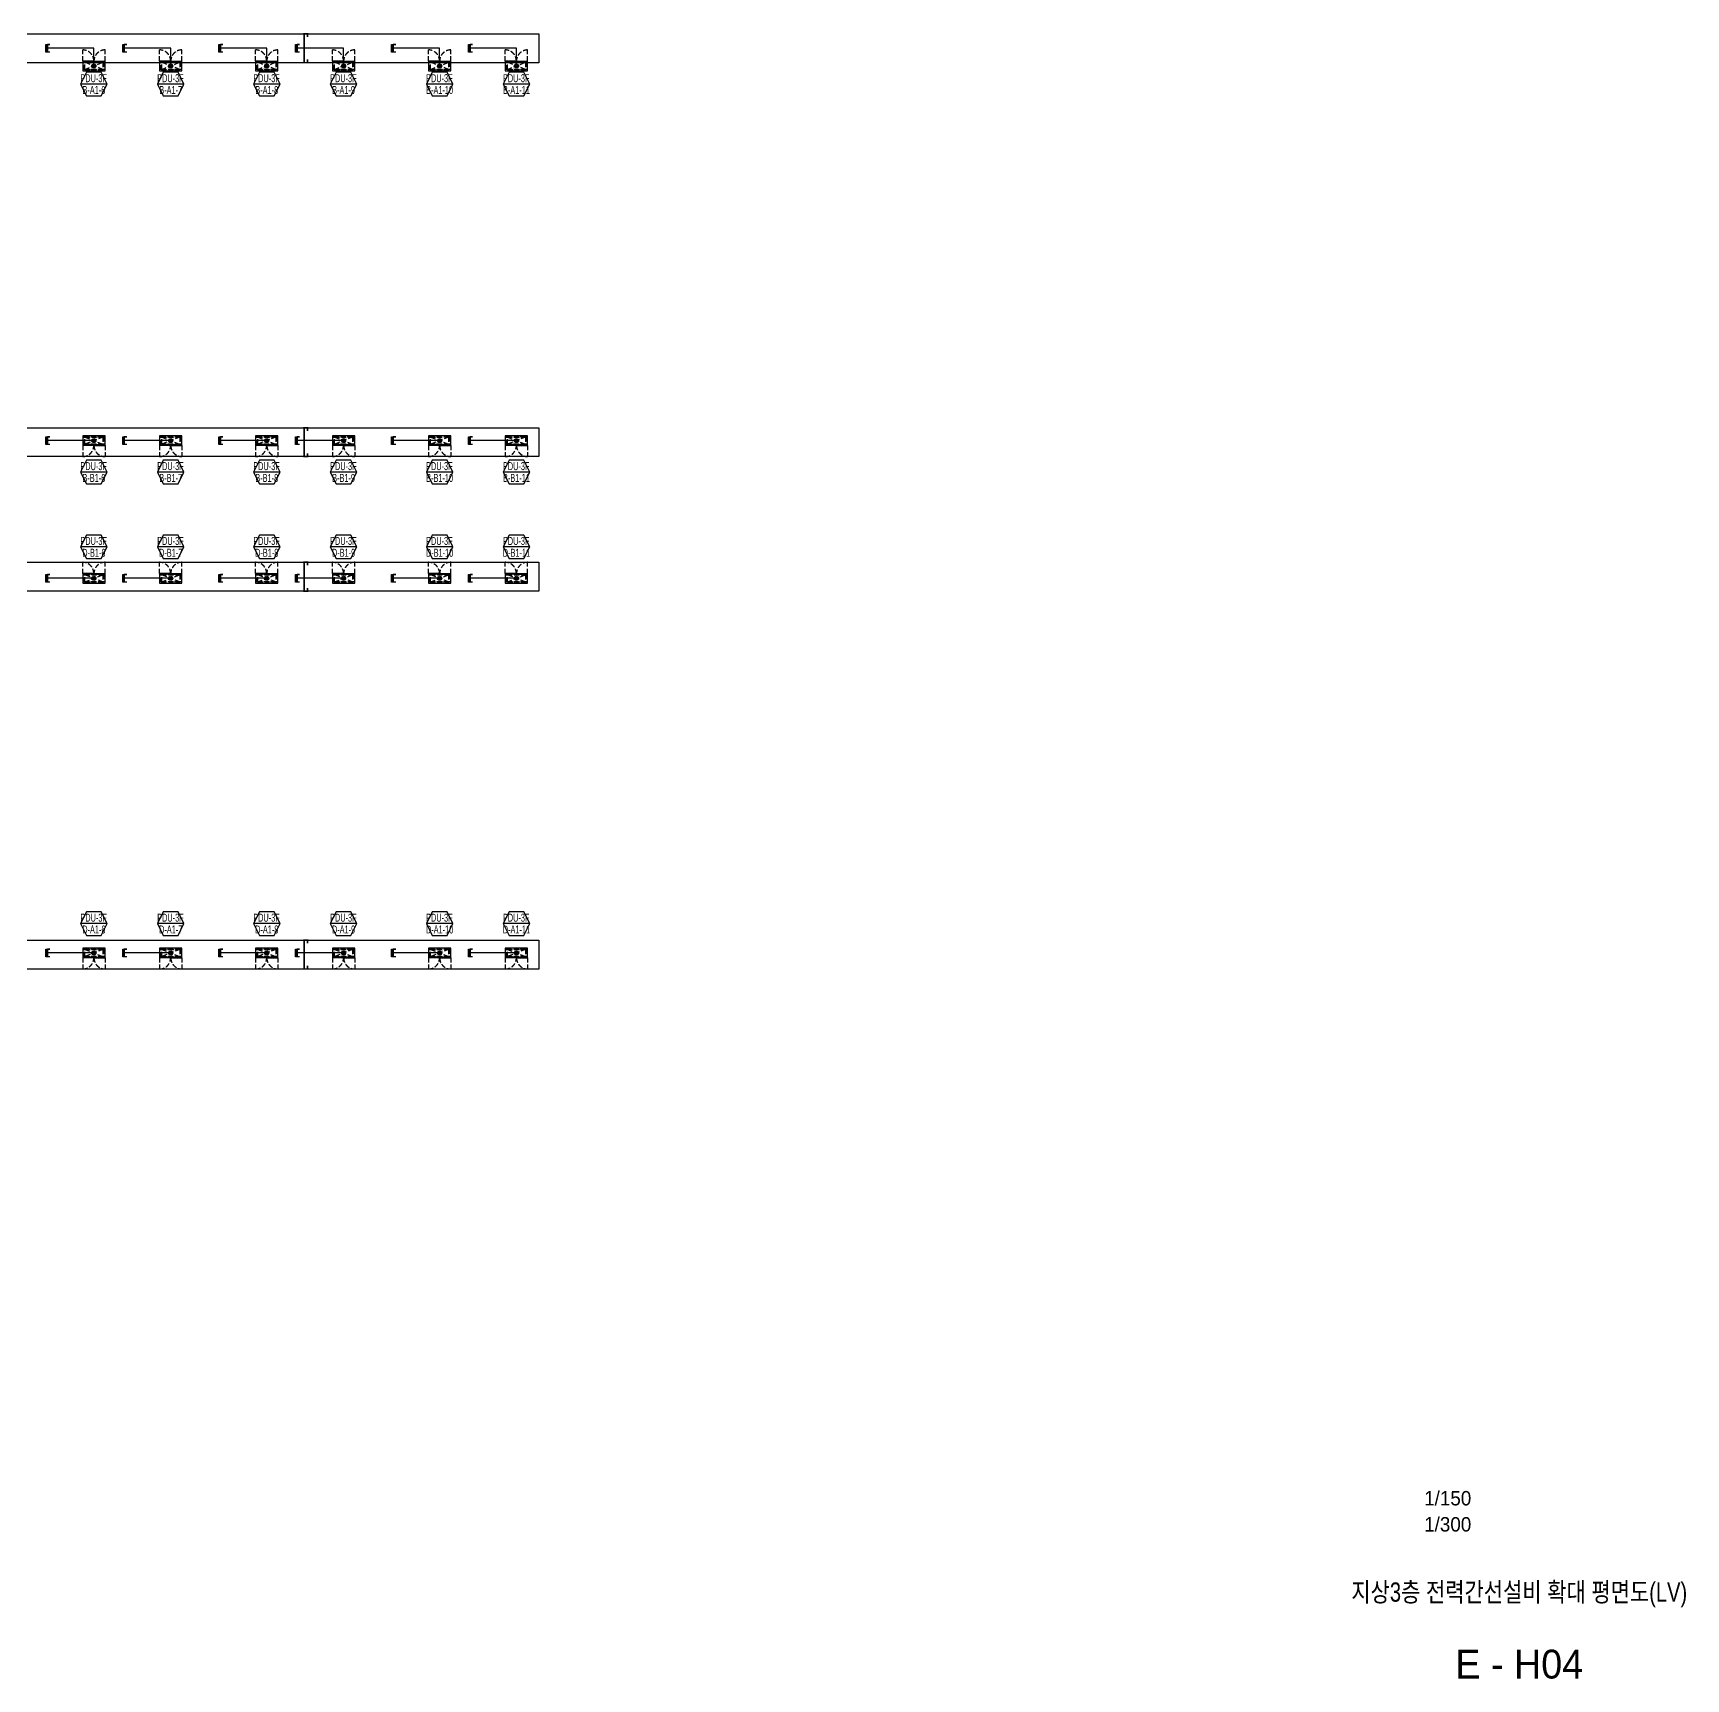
# Model space of a CAD drawing. Header units: millimetres. Extents: x 33932 to 374132, y 182625 to 847314.
# Drawn here: x 322500 to 374132, y 195082 to 246475 of the extents above; entities that cross this region are included whole.
import ezdxf
from ezdxf.enums import TextEntityAlignment as Align

# ---------------------------------------------------------------- set-up
doc = ezdxf.new("R2010")
doc.units = ezdxf.units.MM
doc.header["$LTSCALE"] = 150
doc.linetypes.add('LH2', pattern=[2.85, 2, -0.85])
for name, color, linetype in [('------00 Switch Gear_Number', 1, 'Continuous'), ('------01 Distribution Panel_PDU_A', 3, 'Continuous'), ('------01 Distribution Panel_PDU_B', 1, 'Continuous'), ('-----00 LV_CABLE', 3, 'Continuous'), ('-----26 Electrical Cable Tray_LV_STSPDU_A', 181, 'Continuous'), ('-----26 Electrical Cable Tray_LV_STSPDU_B', 41, 'Continuous'), ('-----41 Drawing Title', 2, 'Continuous'), ('-----42 Drawing Number', 2, 'Continuous'), ('-----43 Drawing Scale', 3, 'Continuous')]:
    doc.layers.add(name, color=color, linetype=linetype)
doc.styles.add('ELEC', font='')
doc.styles.get('ELEC').set_extended_font_data('Dotum')

# ---------------------------------------------------------------- blocks, each defined once
blk = doc.blocks.new('PDU_400AF_1')
at = {"color": 8, "linetype": 'LH2', "ltscale": 0.5}
for p, q in [((-350, 300), (-350, 649)), ((350, 300), (350, 649)), ((280, 40), (-280, 260)), ((-280, 40), (280, 260)), ((-1, 275), (19, 275))]:
    blk.add_line(p, q, dxfattribs=at)
for p, q in [((-1, 300), (-350, 300)), ((-350, 300), (-350, 0)), ((-1, 276), (-350, 276)), ((-350, 0), (350, 0)), ((-1, 300), (-1, 276)), ((1, 300), (350, 300)), ((1, 300), (1, 276)), ((1, 276), (350, 276)), ((350, 0), (350, 300))]:
    blk.add_line(p, q)
for points in [[(-300, 275), (300, 275), (300, 25), (-300, 25)], [(-280, 260), (280, 260), (280, 40), (-280, 40)]]:
    blk.add_lwpolyline(points, close=True, dxfattribs=at)
for centre, radius in [((-290, 267.5), 3), ((-290, 32.5), 3), ((-290, 267.5), 2), ((-290, 32.5), 2), ((-10, 267.5), 3), ((-10, 32.5), 3), ((-10, 267.5), 2), ((-10, 32.5), 2), ((10, 267.5), 3), ((10, 32.5), 3), ((10, 267.5), 2), ((10, 32.5), 2), ((290, 267.5), 3), ((290, 32.5), 3), ((290, 267.5), 2), ((290, 32.5), 2)]:
    blk.add_circle(centre, radius, dxfattribs=at)
for centre, start, end in [((-350, 300), 0, 90), ((350, 300), 90, 180)]:
    blk.add_arc(centre, 349, start, end, dxfattribs=at)
at = {"color": 8, "linetype": 'LH2', "ltscale": 0.5, "style": 'ELEC'}
blk.add_text('PDU 400AF/400AT', height=50, dxfattribs=at).set_placement((-10.6, 38.6), align=Align.MIDDLE)
blk = doc.blocks.new('A$C9a0ab699')
h = blk.add_hatch(color=0)
edge = h.paths.add_edge_path()
edge.add_arc((64, 64), 64, 720, 1080, ccw=False)
at = {"color": 0}
blk.add_circle((64, 64), 64, dxfattribs=at)
blk = doc.blocks.new('O08')
blk.add_hatch(color=0).paths.add_polyline_path([(120, 51), (-120, 51), (-120, 0), (120, 0)])
at = {"color": 0}
blk.add_lwpolyline([(120, 127.5), (120, 0), (-120, 0), (-120, 127.5), (-120, 51), (120, 51)], dxfattribs=at)

msp = doc.modelspace()

# ---------------------------------------------------------------- linework, layer by layer
at = {"layer": '------00 Switch Gear_Number', "color": 1, "lineweight": -2, "elevation": 0}
for points in [[(324815, 244881), (323985, 244881), (324169, 244513), (324631, 244513), (324815, 244881), (324631, 245250), (324169, 245250), (323985, 244881)], [(327215, 244881), (326385, 244881), (326569, 244513), (327031, 244513), (327215, 244881), (327031, 245250), (326569, 245250), (326385, 244881)], [(330215, 244881), (329385, 244881), (329569, 244513), (330031, 244513), (330215, 244881), (330031, 245250), (329569, 245250), (329385, 244881)], [(332615, 244881), (331785, 244881), (331969, 244513), (332431, 244513), (332615, 244881), (332431, 245250), (331969, 245250), (331785, 244881)], [(335615, 244881), (334785, 244881), (334969, 244513), (335431, 244513), (335615, 244881), (335431, 245250), (334969, 245250), (334785, 244881)], [(338015, 244881), (337185, 244881), (337369, 244513), (337831, 244513), (338015, 244881), (337831, 245250), (337369, 245250), (337185, 244881)], [(324815, 232769), (323985, 232769), (324169, 232400), (324631, 232400), (324815, 232769), (324631, 233137), (324169, 233137), (323985, 232769)], [(327215, 232769), (326385, 232769), (326569, 232400), (327031, 232400), (327215, 232769), (327031, 233137), (326569, 233137), (326385, 232769)], [(330215, 232769), (329385, 232769), (329569, 232400), (330031, 232400), (330215, 232769), (330031, 233137), (329569, 233137), (329385, 232769)], [(332615, 232769), (331785, 232769), (331969, 232400), (332431, 232400), (332615, 232769), (332431, 233137), (331969, 233137), (331785, 232769)], [(335615, 232769), (334785, 232769), (334969, 232400), (335431, 232400), (335615, 232769), (335431, 233137), (334969, 233137), (334785, 232769)], [(338015, 232769), (337185, 232769), (337369, 232400), (337831, 232400), (338015, 232769), (337831, 233137), (337369, 233137), (337185, 232769)], [(324815, 230431), (323985, 230431), (324169, 230063), (324631, 230063), (324815, 230431), (324631, 230800), (324169, 230800), (323985, 230431)], [(327215, 230431), (326385, 230431), (326569, 230063), (327031, 230063), (327215, 230431), (327031, 230800), (326569, 230800), (326385, 230431)], [(330215, 230431), (329385, 230431), (329569, 230063), (330031, 230063), (330215, 230431), (330031, 230800), (329569, 230800), (329385, 230431)], [(332615, 230431), (331785, 230431), (331969, 230063), (332431, 230063), (332615, 230431), (332431, 230800), (331969, 230800), (331785, 230431)], [(335615, 230431), (334785, 230431), (334969, 230063), (335431, 230063), (335615, 230431), (335431, 230800), (334969, 230800), (334785, 230431)], [(338015, 230431), (337185, 230431), (337369, 230063), (337831, 230063), (338015, 230431), (337831, 230800), (337369, 230800), (337185, 230431)], [(324815, 218669), (323985, 218669), (324169, 218300), (324631, 218300), (324815, 218669), (324631, 219037), (324169, 219037), (323985, 218669)], [(327215, 218669), (326385, 218669), (326569, 218300), (327031, 218300), (327215, 218669), (327031, 219037), (326569, 219037), (326385, 218669)], [(330215, 218669), (329385, 218669), (329569, 218300), (330031, 218300), (330215, 218669), (330031, 219037), (329569, 219037), (329385, 218669)], [(332615, 218669), (331785, 218669), (331969, 218300), (332431, 218300), (332615, 218669), (332431, 219037), (331969, 219037), (331785, 218669)], [(335615, 218669), (334785, 218669), (334969, 218300), (335431, 218300), (335615, 218669), (335431, 219037), (334969, 219037), (334785, 218669)], [(338015, 218669), (337185, 218669), (337369, 218300), (337831, 218300), (338015, 218669), (337831, 219037), (337369, 219037), (337185, 218669)]]:
    msp.add_lwpolyline(points, dxfattribs=at)
at = {"layer": '-----00 LV_CABLE', "elevation": 0}
for points in [[(324400, 245450), (324400, 246000), (322900, 246000)], [(326800, 245450), (326800, 246000), (325300, 246000)], [(329800, 245450), (329800, 246000), (328300, 246000)], [(332200, 245450), (332200, 246000), (330700, 246000)], [(335200, 245450), (335200, 246000), (333700, 246000)], [(337600, 245450), (337600, 246000), (336100, 246000)], [(324400, 217750), (322900, 217750)], [(326800, 217750), (325300, 217750)], [(329800, 217750), (328300, 217750)], [(332200, 217750), (330700, 217750)], [(335200, 217750), (333700, 217750)], [(337600, 217750), (336100, 217750)]]:
    msp.add_lwpolyline(points, dxfattribs=at)
at = {"layer": '-----00 LV_CABLE', "color": 1, "elevation": 0}
for points in [[(324400, 233750), (322900, 233750)], [(326800, 233750), (325300, 233750)], [(329800, 233750), (328300, 233750)], [(332200, 233750), (330700, 233750)], [(335200, 233750), (333700, 233750)], [(337600, 233750), (336100, 233750)], [(324400, 229450), (322900, 229450)], [(326800, 229450), (325300, 229450)], [(329800, 229450), (328300, 229450)], [(332200, 229450), (330700, 229450)], [(335200, 229450), (333700, 229450)], [(337600, 229450), (336100, 229450)]]:
    msp.add_lwpolyline(points, dxfattribs=at)
at = {"layer": '-----26 Electrical Cable Tray_LV_STSPDU_A', "elevation": 0}
for points in [[(338300, 234150), (338300, 233250), (277436, 233250), (277436, 234150)], [(338300, 229950), (338300, 229050), (276247, 229050), (276247, 229950)]]:
    msp.add_lwpolyline(points, close=True, dxfattribs=at)
at = {"layer": '-----26 Electrical Cable Tray_LV_STSPDU_A', "ltscale": 7.5, "const_width": 50, "elevation": 0}
for points in [[(331070, 234050), (331070, 234150), (330970, 234150), (330970, 233250), (331070, 233250), (331070, 233350)], [(331070, 229850), (331070, 229950), (330970, 229950), (330970, 229050), (331070, 229050), (331070, 229150)]]:
    msp.add_lwpolyline(points, dxfattribs=at)
at = {"layer": '-----26 Electrical Cable Tray_LV_STSPDU_B', "elevation": 0}
for points in [[(338300, 246450), (338300, 245550), (276247, 245550), (276247, 246450)], [(338300, 218150), (338300, 217250), (275147, 217250), (275147, 218150)]]:
    msp.add_lwpolyline(points, close=True, dxfattribs=at)
at = {"layer": '-----26 Electrical Cable Tray_LV_STSPDU_B', "ltscale": 7.5, "const_width": 50, "elevation": 0}
for points in [[(331070, 246350), (331070, 246450), (330970, 246450), (330970, 245550), (331070, 245550), (331070, 245650)], [(331070, 218050), (331070, 218150), (330970, 218150), (330970, 217250), (331070, 217250), (331070, 217350)]]:
    msp.add_lwpolyline(points, dxfattribs=at)

# ---------------------------------------------------------------- block references
at = {"layer": '------01 Distribution Panel_PDU_A'}
for p in [(324400, 245300), (326800, 245300), (329800, 245300), (332200, 245300), (335200, 245300), (337600, 245300)]:
    msp.add_blockref('PDU_400AF_1', p, dxfattribs=at)
at = {"layer": '------01 Distribution Panel_PDU_A', "rotation": 180}
for p in [(324400, 217900), (326800, 217900), (329800, 217900), (332200, 217900), (335200, 217900), (337600, 217900)]:
    msp.add_blockref('PDU_400AF_1', p, dxfattribs=at)
at = {"layer": '------01 Distribution Panel_PDU_B', "rotation": 180}
for p in [(324400, 233900), (326800, 233900), (329800, 233900), (332200, 233900), (335200, 233900), (337600, 233900)]:
    msp.add_blockref('PDU_400AF_1', p, dxfattribs=at)
at = {"layer": '------01 Distribution Panel_PDU_B'}
for p in [(324400, 229300), (326800, 229300), (329800, 229300), (332200, 229300), (335200, 229300), (337600, 229300)]:
    msp.add_blockref('PDU_400AF_1', p, dxfattribs=at)
at = {"layer": '-----00 LV_CABLE'}
for name, p, rotation in [('O08', (322900, 246000), 270), ('O08', (325300, 246000), 270), ('O08', (328300, 246000), 270), ('O08', (330700, 246000), 270), ('O08', (333700, 246000), 270), ('O08', (336100, 246000), 270), ('A$C9a0ab699', (324464, 245514), 180), ('A$C9a0ab699', (326864, 245514), 180), ('A$C9a0ab699', (329864, 245514), 180), ('A$C9a0ab699', (332264, 245514), 180), ('A$C9a0ab699', (335264, 245514), 180), ('A$C9a0ab699', (337664, 245514), 180), ('O08', (322900, 217750), 270), ('A$C9a0ab699', (324464, 217814), 180), ('O08', (325300, 217750), 270), ('A$C9a0ab699', (326864, 217814), 180), ('O08', (328300, 217750), 270), ('A$C9a0ab699', (329864, 217814), 180), ('O08', (330700, 217750), 270), ('A$C9a0ab699', (332264, 217814), 180), ('O08', (333700, 217750), 270), ('A$C9a0ab699', (335264, 217814), 180), ('O08', (336100, 217750), 270), ('A$C9a0ab699', (337664, 217814), 180)]:
    msp.add_blockref(name, p, dxfattribs=dict(at, rotation=rotation))
at = {"layer": '-----00 LV_CABLE', "color": 1}
for name, p, rotation in [('O08', (322900, 233750), 270), ('A$C9a0ab699', (324464, 233814), 180), ('O08', (325300, 233750), 270), ('A$C9a0ab699', (326864, 233814), 180), ('O08', (328300, 233750), 270), ('A$C9a0ab699', (329864, 233814), 180), ('O08', (330700, 233750), 270), ('A$C9a0ab699', (332264, 233814), 180), ('O08', (333700, 233750), 270), ('A$C9a0ab699', (335264, 233814), 180), ('O08', (336100, 233750), 270), ('A$C9a0ab699', (337664, 233814), 180), ('O08', (322900, 229450), 270), ('A$C9a0ab699', (324464, 229514), 180), ('O08', (325300, 229450), 270), ('A$C9a0ab699', (326864, 229514), 180), ('O08', (328300, 229450), 270), ('A$C9a0ab699', (329864, 229514), 180), ('O08', (330700, 229450), 270), ('A$C9a0ab699', (332264, 229514), 180), ('O08', (333700, 229450), 270), ('A$C9a0ab699', (335264, 229514), 180), ('O08', (336100, 229450), 270), ('A$C9a0ab699', (337664, 229514), 180)]:
    msp.add_blockref(name, p, dxfattribs=dict(at, rotation=rotation))

# ---------------------------------------------------------------- texts
at = {"layer": '------00 Switch Gear_Number', "color": 2, "lineweight": -2, "style": 'ELEC', "width": 0.6}
for s, p in [('PDU-3F', (324392, 245066)), ('B-A1-6', (324400, 244697)), ('PDU-3F', (326792, 245066)), ('B-A1-7', (326800, 244697)), ('PDU-3F', (329792, 245066)), ('B-A1-8', (329800, 244697)), ('PDU-3F', (332192, 245066)), ('B-A1-9', (332200, 244697)), ('PDU-3F', (335192, 245066)), ('B-A1-10', (335200, 244697)), ('PDU-3F', (337592, 245066)), ('B-A1-11', (337600, 244697)), ('PDU-3F', (324392, 232953)), ('PDU-3F', (326792, 232953)), ('PDU-3F', (329792, 232953)), ('PDU-3F', (332192, 232953)), ('PDU-3F', (335192, 232953)), ('PDU-3F', (337592, 232953)), ('B-B1-6', (324400, 232584)), ('B-B1-7', (326800, 232584)), ('B-B1-8', (329800, 232584)), ('B-B1-9', (332200, 232584)), ('B-B1-10', (335200, 232584)), ('B-B1-11', (337600, 232584)), ('PDU-3F', (324392, 230616)), ('D-B1-6', (324400, 230247)), ('PDU-3F', (326792, 230616)), ('D-B1-7', (326800, 230247)), ('PDU-3F', (329792, 230616)), ('D-B1-8', (329800, 230247)), ('PDU-3F', (332192, 230616)), ('D-B1-9', (332200, 230247)), ('D-B1-10', (335200, 230247)), ('PDU-3F', (335192, 230616)), ('D-B1-11', (337600, 230247)), ('PDU-3F', (337592, 230616)), ('PDU-3F', (324392, 218853)), ('PDU-3F', (326792, 218853)), ('PDU-3F', (329792, 218853)), ('PDU-3F', (332192, 218853)), ('PDU-3F', (335192, 218853)), ('PDU-3F', (337592, 218853)), ('D-A1-6', (324400, 218484)), ('D-A1-7', (326800, 218484)), ('D-A1-8', (329800, 218484)), ('D-A1-9', (332200, 218484)), ('D-A1-10', (335200, 218484)), ('D-A1-11', (337600, 218484))]:
    msp.add_text(s, height=250, dxfattribs=at).set_placement(p, align=Align.MIDDLE_CENTER)
at = {"layer": '-----41 Drawing Title', "style": 'ELEC', "width": 0.8}
msp.add_text('지상3층 전력간선설비 확대 평면도(LV)', height=600, dxfattribs=at).set_placement((368925, 197795), align=Align.MIDDLE_CENTER)
at = {"layer": '-----42 Drawing Number', "style": 'ELEC'}
msp.add_text('E - H04', height=900, dxfattribs=at).set_placement((368925, 195545), align=Align.MIDDLE_CENTER)
at = {"layer": '-----43 Drawing Scale', "style": 'ELEC'}
for s, p in [('1/150', (366690, 200725)), ('1/300', (366690, 199910))]:
    msp.add_text(s, height=450, dxfattribs=at).set_placement(p, align=Align.MIDDLE_CENTER)

doc.saveas('drawing.dxf')
